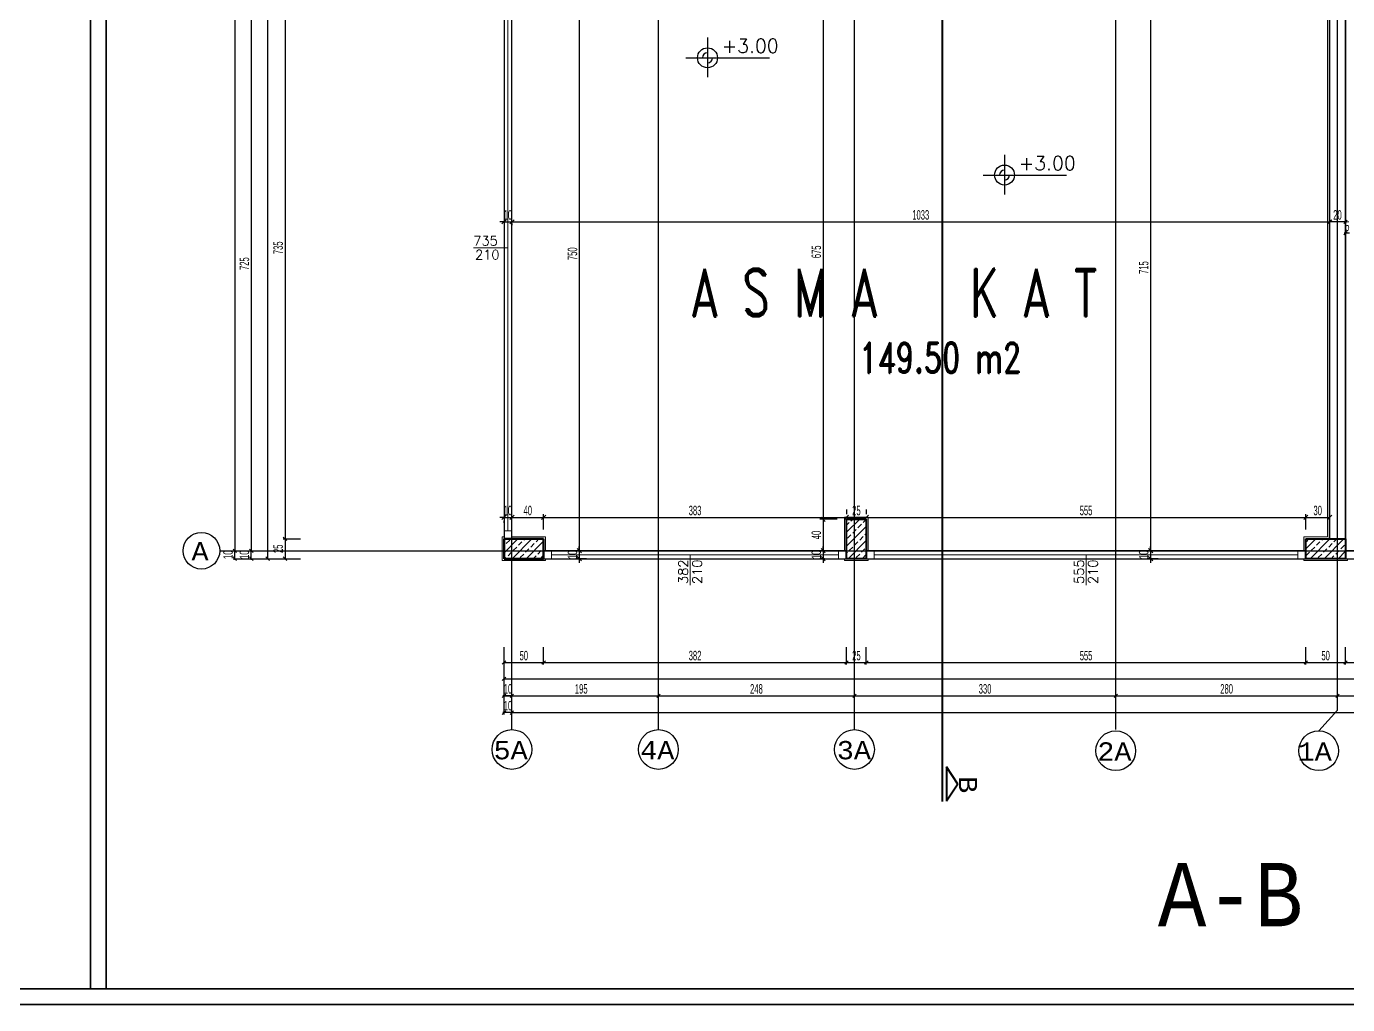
# Model space of a CAD drawing. Header units: inches. Extents: x -7543 to -822, y 102837 to 190349.
# Drawn here: x -834.1734 to -833.8397, y 102836.6651 to 102836.9121 of the extents above; entities that cross this region are included whole.
import ezdxf
from ezdxf.enums import TextEntityAlignment as Align

# ---------------------------------------------------------------- set-up
doc = ezdxf.new("R2010")
doc.units = ezdxf.units.IN
doc.header["$MEASUREMENT"] = 0
for name, pattern in [('__ZG_T_P__9', [22, 1, -10, 1, -10]), ('DASHDOTX2', [2, 1, -0.5, 0, -0.5]), ('DASHED', [19.05, 12.7, -6.35])]:
    doc.linetypes.add(name, pattern=pattern)
doc.layers.get('0').update_dxf_attribs({"lineweight": 25})
doc.layers.get('Defpoints').update_dxf_attribs({"lineweight": 25})
for name, color, linetype, lineweight in [('AKS', 1, 'Continuous', 25), ('ICOL', 55, 'Continuous', 25), ('İZ DÜŞÜM', 253, 'Continuous', 20), ('KESİT', 7, 'Continuous', 40), ('KOLON', 2, 'Continuous', 40), ('SIVA', 150, 'Continuous', 15), ('TARAMA', 8, 'Continuous', 25), ('YAZI', 7, 'Continuous', 25)]:
    doc.layers.add(name, color=color, linetype=linetype, lineweight=lineweight)
for name, color, linetype, lineweight, true_color in [('DUVAR', 7, 'Continuous', 35, 0xfc4642), ('KAPI', 7, 'Continuous', 18, 0xffb360), ('PENCERE', 7, 'Continuous', 18, 0xffb360)]:
    doc.layers.add(name, color=color, linetype=linetype, lineweight=lineweight, true_color=true_color)
doc.styles.add('ISIM', font='monos.ttf', dxfattribs={"width": 1.1, "height": 200})
doc.styles.add('OLCU', font='tromand.shx', dxfattribs={"width": 0.6, "height": 12})
doc.styles.add('st1', font='romandtw.shx', dxfattribs={"width": 0.7, "height": 40})
doc.styles.add('TXTX', font='TXTX')
doc.styles.add('ÖLÇÜ', font='simplex.shx')

# ---------------------------------------------------------------- blocks, each defined once
blk = doc.blocks.new('D')
at = {"layer": 'ICOL'}
for p, q in [((2.8, 2.8), (-2.8, -2.8)), ((0, 3), (0, -25))]:
    blk.add_line(p, q, dxfattribs=at)
blk = doc.blocks.new('E')
at = {"layer": 'ICOL'}
for p, q in [((0, -3), (0, 25)), ((-2.8, -2.8), (2.8, 2.8))]:
    blk.add_line(p, q, dxfattribs=at)
blk = doc.blocks.new('_Oblique')
at = {"color": 0, "linetype": 'ByBlock', "lineweight": -2}
blk.add_line((-0.5, -0.5), (0.5, 0.5), dxfattribs=at)

msp = doc.modelspace()

# ---------------------------------------------------------------- linework, layer by layer
at = {"layer": 'AKS', "linetype": 'DASHDOTX2', "ltscale": 10}
for p, q in [((-834.05076, 102836.73452), (-834.05076, 102837.24164)), ((-834.01376, 102836.73452), (-834.01376, 102837.24164)), ((-833.96425, 102836.73452), (-833.96425, 102837.24164)), ((-833.84226, 102836.73939), (-833.84226, 102837.2361)), ((-833.89826, 102836.73452), (-833.89826, 102837.10169)), ((-834.12456, 102836.77968), (-833.66276, 102836.77968)), ((-833.84701, 102836.73419), (-833.84226, 102836.73939))]:
    msp.add_line(p, q, dxfattribs=at)
at = {"layer": 'AKS', "color": 0}
for centre, radius in [((-834.12918, 102836.77968), 0.00462), ((-834.05076, 102836.7295), 0.00502), ((-834.01376, 102836.7295), 0.00502), ((-833.96425, 102836.7295), 0.00502), ((-833.89826, 102836.72917), 0.00502), ((-833.84701, 102836.72917), 0.00502)]:
    msp.add_circle(centre, radius, dxfattribs=at)
at = {"layer": 'Defpoints', "color": 6}
for p, q in [((-834.05276, 102837.12768), (-834.05276, 102836.77768)), ((-834.05276, 102836.77768), (-833.27776, 102836.77768))]:
    msp.add_line(p, q, dxfattribs=at)
at = {"layer": 'Defpoints', "color": 3}
for p, q in [((-833.84026, 102836.77968), (-833.84026, 102837.12768)), ((-834.05076, 102836.78268), (-834.05076, 102836.92968)), ((-833.84426, 102836.92668), (-833.84426, 102836.78268)), ((-833.96126, 102836.78768), (-833.96626, 102836.78768)), ((-833.96626, 102836.78768), (-833.96626, 102836.77968)), ((-833.96126, 102836.77968), (-833.96126, 102836.78768)), ((-834.04276, 102836.78268), (-834.05076, 102836.78268)), ((-834.04276, 102836.77968), (-834.04276, 102836.78268)), ((-833.85026, 102836.78268), (-833.85026, 102836.77968)), ((-833.84426, 102836.78268), (-833.85026, 102836.78268)), ((-833.96626, 102836.77968), (-834.04276, 102836.77968)), ((-833.85026, 102836.77968), (-833.96126, 102836.77968)), ((-833.66776, 102836.77968), (-833.84026, 102836.77968))]:
    msp.add_line(p, q, dxfattribs=at)
at = {"layer": 'DUVAR'}
for p, q in [((-834.15722, 102837.43546), (-834.15722, 102836.66908)), ((-834.15322, 102837.43546), (-834.15322, 102836.66908)), ((-833.84426, 102836.78268), (-833.84426, 102836.92668)), ((-833.84026, 102836.78268), (-833.84026, 102836.92668)), ((-837.60107, 102836.66908), (-821.99356, 102836.66908)), ((-837.60507, 102836.66508), (-821.98956, 102836.66508))]:
    msp.add_line(p, q, dxfattribs=at)
at = {"layer": 'ICOL'}
for p, q in [((-834.11246, 102837.18753), (-834.11246, 102836.77784)), ((-834.12072, 102837.18553), (-834.12072, 102836.77984)), ((-834.10807, 102836.92953), (-834.10807, 102836.78284)), ((-834.03374, 102836.92968), (-834.03374, 102836.77968)), ((-834.11659, 102836.92453), (-834.11659, 102836.77984)), ((-833.97215, 102836.92268), (-833.97215, 102836.78763)), ((-833.88946, 102836.92268), (-833.88946, 102836.77968)), ((-834.00137, 102836.90925), (-834.00137, 102836.89925)), ((-834.0068, 102836.90416), (-833.98573, 102836.90416)), ((-833.92635, 102836.87965), (-833.92635, 102836.86965)), ((-833.93177, 102836.87456), (-833.91071, 102836.87456)), ((-834.05276, 102836.86274), (-834.05384, 102836.86274)), ((-834.05276, 102836.86274), (-834.05076, 102836.86274)), ((-834.05076, 102836.86274), (-833.84426, 102836.86274)), ((-834.05076, 102836.86274), (-834.04968, 102836.86274)), ((-833.84042, 102836.86274), (-833.84411, 102836.86274)), ((-833.84042, 102836.85989), (-833.84057, 102836.85989)), ((-833.83926, 102836.85989), (-833.84026, 102836.85989)), ((-834.05276, 102836.7881), (-834.05384, 102836.7881)), ((-834.05276, 102836.7881), (-834.05076, 102836.7881)), ((-834.05076, 102836.7881), (-834.04276, 102836.7881)), ((-834.05076, 102836.7881), (-834.04968, 102836.7881)), ((-834.04276, 102836.7881), (-833.96626, 102836.7881)), ((-833.97215, 102836.78763), (-833.97215, 102836.77968)), ((-833.96626, 102836.7881), (-833.96126, 102836.7881)), ((-833.96126, 102836.7881), (-833.85026, 102836.7881)), ((-833.85026, 102836.7881), (-833.84426, 102836.7881)), ((-834.10807, 102836.78253), (-834.10807, 102836.77784)), ((-834.03374, 102836.77968), (-834.03374, 102836.78076)), ((-833.97215, 102836.77968), (-833.97215, 102836.78076)), ((-833.88946, 102836.77968), (-833.88946, 102836.78076)), ((-834.12072, 102836.77984), (-834.12072, 102836.78)), ((-834.12072, 102836.77768), (-834.12072, 102836.77968)), ((-834.12072, 102836.77753), (-834.12072, 102836.77737)), ((-834.11659, 102836.77984), (-834.11659, 102836.78)), ((-834.11659, 102836.77768), (-834.11659, 102836.77968)), ((-834.11659, 102836.77753), (-834.11659, 102836.77737)), ((-834.03374, 102836.77968), (-834.03374, 102836.77768)), ((-834.03374, 102836.77768), (-834.03374, 102836.7766)), ((-833.97215, 102836.77968), (-833.97215, 102836.77768)), ((-833.97215, 102836.77768), (-833.97215, 102836.7766)), ((-833.88946, 102836.77968), (-833.88946, 102836.77768)), ((-833.88946, 102836.77768), (-833.88946, 102836.7766)), ((-834.05261, 102836.75146), (-834.04292, 102836.75146)), ((-834.04261, 102836.75146), (-833.96642, 102836.75146)), ((-833.96611, 102836.75146), (-833.96142, 102836.75146)), ((-833.96111, 102836.75146), (-833.85042, 102836.75146)), ((-833.85011, 102836.75146), (-833.84042, 102836.75146)), ((-833.84011, 102836.75146), (-833.66792, 102836.75146)), ((-834.05261, 102836.74732), (-833.27792, 102836.74732)), ((-834.05292, 102836.74307), (-834.05307, 102836.74307)), ((-834.05076, 102836.74307), (-834.05276, 102836.74307)), ((-834.05261, 102836.74307), (-834.01392, 102836.74307)), ((-834.05061, 102836.74307), (-834.05045, 102836.74307)), ((-834.01361, 102836.74307), (-833.96441, 102836.74307)), ((-833.96409, 102836.74307), (-833.89842, 102836.74307)), ((-833.89811, 102836.74307), (-833.84242, 102836.74307)), ((-833.84211, 102836.74307), (-833.66542, 102836.74307)), ((-834.05292, 102836.73881), (-834.05307, 102836.73881)), ((-834.05076, 102836.73881), (-834.05276, 102836.73881)), ((-834.05061, 102836.73881), (-833.27992, 102836.73881)), ((-834.05061, 102836.73881), (-834.05045, 102836.73881))]:
    msp.add_line(p, q, dxfattribs=at)
at = {"layer": 'ICOL', "color": 53}
for p, q in [((-834.05276, 102836.86228), (-834.05276, 102836.8619)), ((-834.05076, 102836.86228), (-834.05076, 102836.8619)), ((-834.05076, 102836.86228), (-834.05076, 102836.8619)), ((-833.84426, 102836.86174), (-833.84426, 102836.8619)), ((-834.05276, 102836.78673), (-834.05276, 102836.78726)), ((-834.05076, 102836.78673), (-834.05076, 102836.78726)), ((-834.05076, 102836.78673), (-834.05076, 102836.78726)), ((-834.04276, 102836.78508), (-834.04276, 102836.78894)), ((-834.04276, 102836.78508), (-834.04276, 102836.78894)), ((-833.96866, 102836.78763), (-833.97299, 102836.78763)), ((-833.96866, 102836.78763), (-833.97299, 102836.78763)), ((-833.96626, 102836.79008), (-833.96626, 102836.78894)), ((-833.96626, 102836.79008), (-833.96626, 102836.78894)), ((-833.96126, 102836.79008), (-833.96126, 102836.78894)), ((-833.96126, 102836.79008), (-833.96126, 102836.78894)), ((-833.85026, 102836.78508), (-833.85026, 102836.78894)), ((-833.85026, 102836.78508), (-833.85026, 102836.78894)), ((-833.84426, 102836.78508), (-833.84426, 102836.78894)), ((-834.03149, 102836.77968), (-834.03458, 102836.77968)), ((-834.03149, 102836.77968), (-834.03458, 102836.77968)), ((-834.03194, 102836.77768), (-834.03458, 102836.77768)), ((-833.96992, 102836.77968), (-833.97299, 102836.77968)), ((-833.96992, 102836.77968), (-833.97299, 102836.77968)), ((-833.97183, 102836.77768), (-833.97299, 102836.77768)), ((-833.88781, 102836.77968), (-833.8903, 102836.77968)), ((-833.88781, 102836.77968), (-833.8903, 102836.77968)), ((-833.88753, 102836.77768), (-833.8903, 102836.77768))]:
    msp.add_line(p, q, dxfattribs=at)
at = {"layer": 'ICOL'}
for centre in [(-834.00137, 102836.90416), (-833.92635, 102836.87456)]:
    msp.add_circle(centre, 0.00252, dxfattribs=at)
for centre, start, end in [((-834.00137, 102836.90416), 90, 180), ((-834.00137, 102836.90416), 270, 0), ((-833.92635, 102836.87456), 90, 180), ((-833.92635, 102836.87456), 270, 0)]:
    msp.add_arc(centre, 0.00126, start, end, dxfattribs=at)
at = {"layer": 'İZ DÜŞÜM', "linetype": '__ZG_T_P__9'}
for p, q in [((-834.05276, 102837.12768), (-834.05276, 102836.77768)), ((-834.05276, 102837.12768), (-834.05276, 102836.77768)), ((-833.84026, 102836.77768), (-833.84026, 102837.12768)), ((-833.84026, 102836.77768), (-833.84026, 102837.12768)), ((-834.05276, 102836.77768), (-833.84026, 102836.77768)), ((-834.05276, 102836.77768), (-833.84026, 102836.77768))]:
    msp.add_line(p, q, dxfattribs=at)
at = {"layer": 'KAPI'}
for p, q in [((-834.05276, 102836.77768), (-834.05276, 102836.93168)), ((-834.05176, 102836.78468), (-834.05176, 102836.92768)), ((-834.05076, 102836.78268), (-834.05076, 102836.92968)), ((-834.05076, 102836.78468), (-834.05276, 102836.78468)), ((-834.04276, 102836.77968), (-833.96626, 102836.77968)), ((-834.04276, 102836.77768), (-833.96626, 102836.77768)), ((-834.04076, 102836.77968), (-834.04076, 102836.77768)), ((-833.96826, 102836.77868), (-834.04076, 102836.77868)), ((-833.96826, 102836.77968), (-833.96826, 102836.77768)), ((-833.96126, 102836.77968), (-833.85026, 102836.77968)), ((-833.96126, 102836.77768), (-833.85026, 102836.77768)), ((-833.95926, 102836.77968), (-833.95926, 102836.77768)), ((-833.85226, 102836.77868), (-833.95926, 102836.77868)), ((-833.85226, 102836.77968), (-833.85226, 102836.77768)), ((-833.84026, 102836.77968), (-833.83926, 102836.77968)), ((-833.84026, 102836.77768), (-833.83926, 102836.77768))]:
    msp.add_line(p, q, dxfattribs=at)
at = {"layer": 'KESİT', "linetype": 'DASHED'}
msp.add_line((-833.94208, 102836.91646), (-833.94208, 102836.7164), dxfattribs=at)
at = {"layer": 'KESİT'}
for p, q in [((-833.94104, 102836.72511), (-833.94104, 102836.71643)), ((-833.93816, 102836.72077), (-833.94104, 102836.72511)), ((-833.93816, 102836.72077), (-833.94104, 102836.71643))]:
    msp.add_line(p, q, dxfattribs=at)
at = {"layer": 'KOLON'}
for p, q in [((-833.96626, 102836.77768), (-833.96626, 102836.78768)), ((-833.96626, 102836.78768), (-833.96126, 102836.78768)), ((-833.96626, 102836.77768), (-833.96626, 102836.78768)), ((-833.96626, 102836.78768), (-833.96126, 102836.78768)), ((-833.96626, 102836.77768), (-833.96626, 102836.78768)), ((-833.96626, 102836.78768), (-833.96126, 102836.78768)), ((-833.96126, 102836.78768), (-833.96126, 102836.77768)), ((-833.96126, 102836.78768), (-833.96126, 102836.77768)), ((-833.96126, 102836.78768), (-833.96126, 102836.77768)), ((-834.04276, 102836.78268), (-834.05276, 102836.78268)), ((-834.05276, 102836.78268), (-834.05276, 102836.77768)), ((-834.05276, 102836.77768), (-834.05276, 102836.78268)), ((-834.05276, 102836.78268), (-834.04276, 102836.78268)), ((-834.05276, 102836.77768), (-834.05276, 102836.78268)), ((-834.05276, 102836.78268), (-834.04276, 102836.78268)), ((-834.04276, 102836.77768), (-834.04276, 102836.78268)), ((-834.04276, 102836.78268), (-834.04276, 102836.77768)), ((-834.04276, 102836.78268), (-834.04276, 102836.77768)), ((-833.85026, 102836.77768), (-833.85026, 102836.78268)), ((-833.85026, 102836.78268), (-833.84026, 102836.78268)), ((-833.85026, 102836.77768), (-833.85026, 102836.78268)), ((-833.85026, 102836.78268), (-833.84026, 102836.78268)), ((-833.85026, 102836.77768), (-833.85026, 102836.78268)), ((-833.85026, 102836.78268), (-833.84026, 102836.78268)), ((-833.84026, 102836.78268), (-833.84026, 102836.77768)), ((-833.84026, 102836.78268), (-833.84026, 102836.77768)), ((-833.84026, 102836.78268), (-833.84026, 102836.77768)), ((-834.05276, 102836.77768), (-834.04276, 102836.77768)), ((-834.04276, 102836.77768), (-834.05276, 102836.77768)), ((-834.04276, 102836.77768), (-834.05276, 102836.77768)), ((-833.96126, 102836.77768), (-833.96626, 102836.77768)), ((-833.96126, 102836.77768), (-833.96626, 102836.77768)), ((-833.96126, 102836.77768), (-833.96626, 102836.77768)), ((-833.84026, 102836.77768), (-833.85026, 102836.77768)), ((-833.84026, 102836.77768), (-833.85026, 102836.77768)), ((-833.84026, 102836.77768), (-833.85026, 102836.77768))]:
    msp.add_line(p, q, dxfattribs=at)
at = {"layer": 'PENCERE'}
for p, q in [((-834.06044, 102836.85618), (-834.05176, 102836.85618)), ((-834.00573, 102836.77868), (-834.00573, 102836.77103)), ((-833.90576, 102836.77868), (-833.90576, 102836.77103))]:
    msp.add_line(p, q, dxfattribs=at)
at = {"layer": 'SIVA'}
for p, q in [((-833.84476, 102836.92618), (-833.84476, 102836.78318)), ((-833.96076, 102836.78818), (-833.96676, 102836.78818)), ((-833.96676, 102836.78818), (-833.96676, 102836.77968)), ((-833.96076, 102836.77968), (-833.96076, 102836.78818)), ((-834.05326, 102836.78318), (-834.05326, 102836.77718)), ((-834.05276, 102836.78318), (-834.05326, 102836.78318)), ((-834.04226, 102836.78318), (-834.05076, 102836.78318)), ((-834.04226, 102836.77968), (-834.04226, 102836.78318)), ((-833.85076, 102836.78318), (-833.85076, 102836.77968)), ((-833.85076, 102836.78318), (-833.84476, 102836.78318)), ((-834.05326, 102836.77718), (-834.04226, 102836.77718)), ((-834.04226, 102836.77718), (-834.04226, 102836.77768)), ((-833.96676, 102836.77768), (-833.96676, 102836.77718)), ((-833.96676, 102836.77718), (-833.96076, 102836.77718)), ((-833.96076, 102836.77718), (-833.96076, 102836.77768)), ((-833.85076, 102836.77768), (-833.85076, 102836.77718)), ((-833.85076, 102836.77718), (-833.83976, 102836.77718)), ((-833.83976, 102836.77718), (-833.83976, 102836.77768))]:
    msp.add_line(p, q, dxfattribs=at)
at = {"layer": 'TARAMA'}
for p, q in [((-833.96626, 102836.78435), (-833.96293, 102836.78768)), ((-833.96513, 102836.78725), (-833.9647, 102836.78768)), ((-833.96204, 102836.78681), (-833.96126, 102836.78759)), ((-833.96626, 102836.78612), (-833.96557, 102836.78681)), ((-833.96626, 102836.78082), (-833.96126, 102836.78582)), ((-833.96602, 102836.78283), (-833.96513, 102836.78372)), ((-833.96469, 102836.78416), (-833.96381, 102836.78504)), ((-833.96336, 102836.78548), (-833.96248, 102836.78637)), ((-833.9616, 102836.78372), (-833.96126, 102836.78405)), ((-834.05276, 102836.77917), (-834.04925, 102836.78268)), ((-834.05276, 102836.78094), (-834.05264, 102836.78106)), ((-834.0522, 102836.78151), (-834.05131, 102836.78239)), ((-834.05071, 102836.77768), (-834.04571, 102836.78268)), ((-834.05043, 102836.77974), (-834.04954, 102836.78062)), ((-834.0491, 102836.78106), (-834.04822, 102836.78195)), ((-834.04778, 102836.78239), (-834.04748, 102836.78268)), ((-834.04718, 102836.77768), (-834.04276, 102836.7821)), ((-834.04601, 102836.78062), (-834.04512, 102836.78151)), ((-834.04468, 102836.78195), (-834.04395, 102836.78268)), ((-834.04291, 102836.78018), (-834.04276, 102836.78033)), ((-833.96586, 102836.77768), (-833.96126, 102836.78228)), ((-833.96557, 102836.77974), (-833.96469, 102836.78062)), ((-833.96425, 102836.78106), (-833.96336, 102836.78195)), ((-833.96292, 102836.78239), (-833.96204, 102836.78327)), ((-833.85026, 102836.78015), (-833.84772, 102836.78268)), ((-833.85026, 102836.78191), (-833.84979, 102836.78239)), ((-833.84919, 102836.77768), (-833.84419, 102836.78268)), ((-833.8489, 102836.77974), (-833.84802, 102836.78062)), ((-833.84758, 102836.78106), (-833.84669, 102836.78195)), ((-833.84625, 102836.78239), (-833.84596, 102836.78268)), ((-833.84565, 102836.77768), (-833.84065, 102836.78268)), ((-833.84448, 102836.78062), (-833.8436, 102836.78151)), ((-833.84316, 102836.78195), (-833.84242, 102836.78268)), ((-833.84139, 102836.78018), (-833.84051, 102836.78106)), ((-834.05248, 102836.77768), (-834.0522, 102836.77797)), ((-834.05175, 102836.77841), (-834.05087, 102836.7793)), ((-834.04866, 102836.77797), (-834.04778, 102836.77885)), ((-834.04733, 102836.7793), (-834.04645, 102836.78018)), ((-834.04541, 102836.77768), (-834.04468, 102836.77841)), ((-834.04424, 102836.77885), (-834.04336, 102836.77974)), ((-834.04364, 102836.77768), (-834.04276, 102836.77857)), ((-833.96626, 102836.77905), (-833.96602, 102836.7793)), ((-833.96381, 102836.77797), (-833.96292, 102836.77885)), ((-833.96248, 102836.7793), (-833.9616, 102836.78018)), ((-833.96233, 102836.77768), (-833.96126, 102836.77875)), ((-833.85023, 102836.77841), (-833.84934, 102836.7793)), ((-833.84713, 102836.77797), (-833.84625, 102836.77885)), ((-833.84581, 102836.7793), (-833.84492, 102836.78018)), ((-833.84388, 102836.77768), (-833.84316, 102836.77841)), ((-833.84271, 102836.77885), (-833.84183, 102836.77974)), ((-833.84212, 102836.77768), (-833.84026, 102836.77954)), ((-833.84035, 102836.77768), (-833.84026, 102836.77777))]:
    msp.add_line(p, q, dxfattribs=at)

# ---------------------------------------------------------------- block references
at = {"layer": 'ICOL'}
for name, p, xscale, yscale, zscale in [('E', (-833.84026, 102836.85989), 0.0001559999999471984, 0.0001559999999471984, 0.0001559999999471984), ('_Oblique', (-834.05276, 102836.86274), 0.001080000000001746, 0.001080000000001746, 0.001080000000001746), ('_Oblique', (-833.84426, 102836.86274), 0.001080000000001746, 0.001080000000001746, 0.001080000000001746), ('D', (-833.84026, 102836.86274), 0.0001559999999471984, 0.0001559999999471984, 0.0001559999999471984), ('_Oblique', (-834.05276, 102836.7881), 0.001080000000001746, 0.001080000000001746, 0.001080000000001746), ('_Oblique', (-834.04276, 102836.7881), 0.001080000000001746, 0.001080000000001746, 0.001080000000001746), ('_Oblique', (-833.96626, 102836.7881), 0.001080000000001746, 0.001080000000001746, 0.001080000000001746), ('_Oblique', (-833.96126, 102836.7881), 0.001080000000001746, 0.001080000000001746, 0.001080000000001746), ('_Oblique', (-833.85026, 102836.7881), 0.001080000000001746, 0.001080000000001746, 0.001080000000001746), ('_Oblique', (-833.84426, 102836.7881), 0.001080000000001746, 0.001080000000001746, 0.001080000000001746), ('E', (-834.04276, 102836.75146), 0.0001559999999471984, 0.0001559999999471984, 0.0001559999999471984), ('E', (-833.96626, 102836.75146), 0.0001559999999471984, 0.0001559999999471984, 0.0001559999999471984), ('E', (-833.96126, 102836.75146), 0.0001559999999471984, 0.0001559999999471984, 0.0001559999999471984), ('E', (-833.85026, 102836.75146), 0.0001559999999471984, 0.0001559999999471984, 0.0001559999999471984), ('E', (-833.84026, 102836.75146), 0.0001559999999471984, 0.0001559999999471984, 0.0001559999999471984), ('E', (-834.05276, 102836.74307), 0.0001559999999471984, 0.0001559999999471984, 0.0001559999999471984), ('E', (-834.01376, 102836.74307), 0.0001559999999471984, 0.0001559999999471984, 0.0001559999999471984), ('E', (-833.96425, 102836.74307), 0.0001559999999471984, 0.0001559999999471984, 0.0001559999999471984), ('E', (-833.89826, 102836.74307), 0.0001559999999471984, 0.0001559999999471984, 0.0001559999999471984), ('E', (-833.84226, 102836.74307), 0.0001559999999471984, 0.0001559999999471984, 0.0001559999999471984), ('E', (-834.05276, 102836.73881), 0.0001559999999471984, 0.0001559999999471984, 0.0001559999999471984)]:
    msp.add_blockref(name, p, dxfattribs=dict(at, xscale=xscale, yscale=yscale, zscale=zscale))
for name, p, xscale, yscale, zscale, rotation in [('_Oblique', (-834.05076, 102836.86274), 0.001080000000001746, 0.001080000000001746, 0.001080000000001746, 180), ('_Oblique', (-834.05076, 102836.86274), 0.001080000000001746, 0.001080000000001746, 0.001080000000001746, 180), ('E', (-833.84426, 102836.86274), 0.0001559999999471984, 0.0001559999999471984, 0.0001559999999471984, 180), ('_Oblique', (-834.05076, 102836.7881), 0.001080000000001746, 0.001080000000001746, 0.001080000000001746, 180), ('_Oblique', (-834.05076, 102836.7881), 0.001080000000001746, 0.001080000000001746, 0.001080000000001746, 180), ('_Oblique', (-834.04276, 102836.7881), 0.001080000000001746, 0.001080000000001746, 0.001080000000001746, 180), ('_Oblique', (-833.97215, 102836.78763), 0.001080000001820736, 0.001080000001820736, 0.001080000001820736, 90), ('_Oblique', (-833.97215, 102836.78763), 0.001080000001820736, 0.001080000001820736, 0.001080000001820736, 270), ('_Oblique', (-833.96626, 102836.7881), 0.001080000000001746, 0.001080000000001746, 0.001080000000001746, 180), ('_Oblique', (-833.96126, 102836.7881), 0.001080000000001746, 0.001080000000001746, 0.001080000000001746, 180), ('_Oblique', (-833.85026, 102836.7881), 0.001080000000001746, 0.001080000000001746, 0.001080000000001746, 180), ('D', (-834.10807, 102836.78268), 0.000155999994603917, 0.000155999994603917, 0.000155999994603917, 90), ('E', (-834.10807, 102836.78268), 0.000155999994603917, 0.000155999994603917, 0.000155999994603917, 270), ('E', (-834.12072, 102836.77968), 0.000155999994603917, 0.000155999994603917, 0.000155999994603917, 270), ('E', (-834.12072, 102836.77968), 0.000155999994603917, 0.000155999994603917, 0.000155999994603917, 270), ('D', (-834.12072, 102836.77768), 0.000155999994603917, 0.000155999994603917, 0.000155999994603917, 90), ('E', (-834.11659, 102836.77968), 0.000155999994603917, 0.000155999994603917, 0.000155999994603917, 270), ('E', (-834.11659, 102836.77968), 0.000155999994603917, 0.000155999994603917, 0.000155999994603917, 270), ('D', (-834.11659, 102836.77768), 0.000155999994603917, 0.000155999994603917, 0.000155999994603917, 90), ('E', (-834.11246, 102836.77768), 0.000155999994603917, 0.000155999994603917, 0.000155999994603917, 270), ('E', (-834.10807, 102836.77768), 0.000155999994603917, 0.000155999994603917, 0.000155999994603917, 270), ('_Oblique', (-834.03374, 102836.77968), 0.001080000001820736, 0.001080000001820736, 0.001080000001820736, 270), ('_Oblique', (-834.03374, 102836.77968), 0.001080000001820736, 0.001080000001820736, 0.001080000001820736, 270), ('_Oblique', (-834.03374, 102836.77768), 0.001080000001820736, 0.001080000001820736, 0.001080000001820736, 90), ('_Oblique', (-833.97215, 102836.77968), 0.001080000001820736, 0.001080000001820736, 0.001080000001820736, 270), ('_Oblique', (-833.97215, 102836.77968), 0.001080000001820736, 0.001080000001820736, 0.001080000001820736, 270), ('_Oblique', (-833.97215, 102836.77768), 0.001080000001820736, 0.001080000001820736, 0.001080000001820736, 90), ('_Oblique', (-833.88946, 102836.77968), 0.001080000001820736, 0.001080000001820736, 0.001080000001820736, 270), ('_Oblique', (-833.88946, 102836.77968), 0.001080000001820736, 0.001080000001820736, 0.001080000001820736, 270), ('_Oblique', (-833.88946, 102836.77768), 0.001080000001820736, 0.001080000001820736, 0.001080000001820736, 90), ('D', (-834.05276, 102836.75146), 0.0001559999999471984, 0.0001559999999471984, 0.0001559999999471984, 180), ('D', (-834.04276, 102836.75146), 0.0001559999999471984, 0.0001559999999471984, 0.0001559999999471984, 180), ('D', (-833.96626, 102836.75146), 0.0001559999999471984, 0.0001559999999471984, 0.0001559999999471984, 180), ('D', (-833.96126, 102836.75146), 0.0001559999999471984, 0.0001559999999471984, 0.0001559999999471984, 180), ('D', (-833.85026, 102836.75146), 0.0001559999999471984, 0.0001559999999471984, 0.0001559999999471984, 180), ('D', (-833.84026, 102836.75146), 0.0001559999999471984, 0.0001559999999471984, 0.0001559999999471984, 180), ('D', (-834.05276, 102836.74732), 0.0001559999999471984, 0.0001559999999471984, 0.0001559999999471984, 180), ('D', (-834.05276, 102836.74307), 0.0001559999999471984, 0.0001559999999471984, 0.0001559999999471984, 180), ('D', (-834.05076, 102836.74307), 0.0001559999999471984, 0.0001559999999471984, 0.0001559999999471984, 180), ('D', (-834.01376, 102836.74307), 0.0001559999999471984, 0.0001559999999471984, 0.0001559999999471984, 180), ('D', (-833.96425, 102836.74307), 0.0001559999999471984, 0.0001559999999471984, 0.0001559999999471984, 180), ('D', (-833.89826, 102836.74307), 0.0001559999999471984, 0.0001559999999471984, 0.0001559999999471984, 180), ('D', (-833.84226, 102836.74307), 0.0001559999999471984, 0.0001559999999471984, 0.0001559999999471984, 180), ('D', (-834.05076, 102836.73881), 0.0001559999999471984, 0.0001559999999471984, 0.0001559999999471984, 180), ('D', (-834.05076, 102836.73881), 0.0001559999999471984, 0.0001559999999471984, 0.0001559999999471984, 180)]:
    msp.add_blockref(name, p, dxfattribs=dict(at, xscale=xscale, yscale=yscale, zscale=zscale, rotation=rotation))

# ---------------------------------------------------------------- texts
at = {"layer": 'AKS', "style": 'ISIM', "width": 1.1}
for s, p in [('A', (-834.13168, 102836.77723)), ('5A', (-834.05539, 102836.72702)), ('4A', (-834.01836, 102836.72702)), ('3A', (-833.9687, 102836.72702)), ('2A', (-833.90291, 102836.72668)), ('1A', (-833.85232, 102836.72668))]:
    msp.add_text(s, height=0.00462, dxfattribs=at).set_placement(p)
msp.add_text('B', height=0.00462, rotation=270, dxfattribs=at).set_placement((-833.93789, 102836.72275))
at = {"layer": 'ICOL', "char_height": 0.0024, "attachment_point": 5, "style": 'OLCU'}
for s, insert in [('\\A1;10', (-834.05176, 102836.86447)), ('\\A1;1033', (-833.94751, 102836.86447)), ('\\A1;20', (-833.84226, 102836.86447)), ('\\A1;5', (-833.83976, 102836.86162)), ('\\A1;10', (-834.05176, 102836.78983)), ('\\A1;40', (-834.04676, 102836.78983)), ('\\A1;383', (-834.00451, 102836.78983)), ('\\A1;25', (-833.96376, 102836.78983)), ('\\A1;555', (-833.90576, 102836.78983)), ('\\A1;30', (-833.84726, 102836.78983)), ('\\A1;50', (-834.04776, 102836.75319)), ('\\A1;382', (-834.00451, 102836.75319)), ('\\A1;25', (-833.96376, 102836.75319)), ('\\A1;555', (-833.90576, 102836.75319)), ('\\A1;50', (-833.84526, 102836.75319)), ('\\A1;10', (-834.05176, 102836.74479)), ('\\A1;195', (-834.03326, 102836.74479)), ('\\A1;248', (-833.98901, 102836.74479)), ('\\A1;330', (-833.93126, 102836.74479)), ('\\A1;280', (-833.87026, 102836.74479)), ('\\A1;10', (-834.05176, 102836.74054))]:
    msp.add_mtext(s, dxfattribs=dict(at, insert=insert))
at = {"layer": 'ICOL', "char_height": 0.0024, "attachment_point": 5, "rotation": 90, "style": 'OLCU'}
for s, insert in [('\\A1;735', (-834.1098, 102836.85618)), ('\\A1;725', (-834.11832, 102836.85218)), ('\\A1;750', (-834.03546, 102836.85468)), ('\\A1;675', (-833.97388, 102836.85516)), ('\\A1;715', (-833.89119, 102836.85118)), ('\\A1;40', (-833.97388, 102836.78366)), ('\\A1;25', (-834.1098, 102836.78018)), ('\\A1;10', (-834.12245, 102836.77868)), ('\\A1;10', (-834.11832, 102836.77868)), ('\\A1;10', (-834.03546, 102836.77868)), ('\\A1;10', (-833.97388, 102836.77868)), ('\\A1;10', (-833.89119, 102836.77868))]:
    msp.add_mtext(s, dxfattribs=dict(at, insert=insert))
at = {"layer": 'ICOL', "style": 'ÖLÇÜ'}
for p in [(-833.99059, 102836.90542), (-833.91556, 102836.87582)]:
    msp.add_attdef('+3.00', text='%%p0.00', height=0.0035, dxfattribs=at).set_placement(p, align=Align.CENTER)
at = {"layer": 'PENCERE', "style": 'TXTX'}
for s, p in [('735', (-834.06051, 102836.85676)), ('735', (-834.06051, 102836.85676)), ('210', (-834.06006, 102836.85324))]:
    msp.add_text(s, height=0.0024, dxfattribs=at).set_placement(p)
for s, p in [('382', (-834.0063, 102836.77129)), ('210', (-834.00278, 102836.77129)), ('555', (-833.90633, 102836.77129)), ('210', (-833.90282, 102836.77129))]:
    msp.add_text(s, height=0.0024, rotation=90, dxfattribs=at).set_placement(p)
at = {"layer": 'YAZI'}
for s, height, style, width, p in [('A S M A   K A T', 0.012, 'st1', 0.7, (-834.00569, 102836.83886)), ('149.50 m2', 0.00765, 'st1', 0.7, (-833.963, 102836.82461)), ('A-B BLOK ASMA  KAT PLANI ÖLÇEK: 1/50', 0.016, 'ISIM', 0.9, (-833.8876, 102836.68486, -0.004))]:
    msp.add_text(s, height=height, dxfattribs=dict(at, style=style, width=width)).set_placement(p)

doc.saveas('drawing.dxf')
